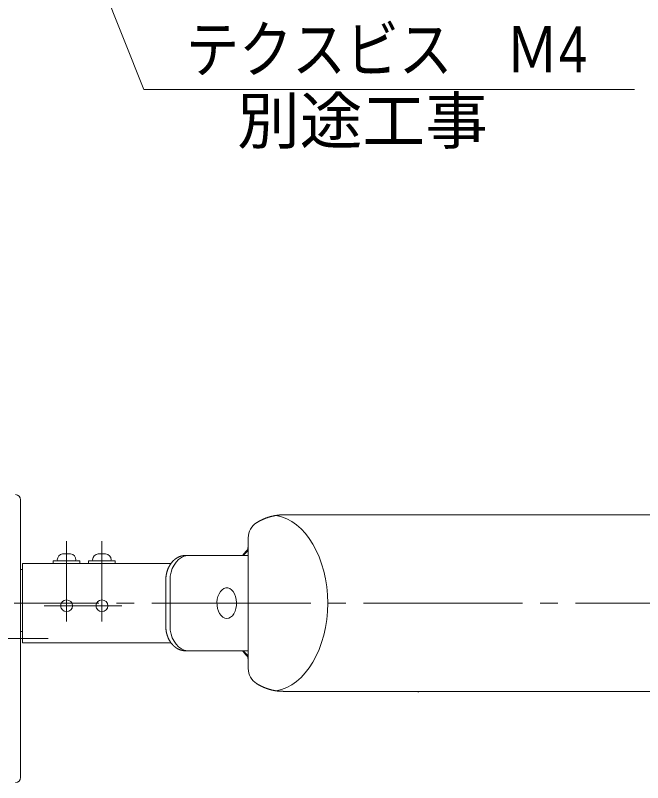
# Model space of a CAD drawing. Units: millimetres, scale not verified. Extents: x -2000 to 2000, y -1385 to 1385.
# Drawn here: x -11.3 to 343.9, y 156 to 590.8 of the extents above; entities that cross this region are included whole.
import ezdxf
from ezdxf.enums import TextEntityAlignment as Align

# ---------------------------------------------------------------- set-up
doc = ezdxf.new("R2010")
doc.units = ezdxf.units.MM
doc.header["$LTSCALE"] = 10
doc.linetypes.add('CHAIN2', pattern=[12, 9, -1, 1, -1])
for name, color, linetype, lineweight in [('0-2_09寸法A', 3, 'Continuous', 9), ('0-3_0', 7, 'Continuous', 9), ('0-C_Center', 1, 'CHAIN2', 9), ('0-E_フレーム', 2, 'Continuous', 9)]:
    doc.layers.add(name, color=color, linetype=linetype, lineweight=lineweight)
doc.styles.add('ＭＳ Ｐゴシック', font='')
doc.styles.get('ＭＳ Ｐゴシック').set_extended_font_data('MS PGothic')

msp = doc.modelspace()

# ---------------------------------------------------------------- linework, layer by layer
at = {"layer": '0-2_09寸法A', "color": 1}
msp.add_lwpolyline([(339.26, 548.74), (61.37, 548.74), (-67.22, 871.52)], dxfattribs=at)
at = {"layer": '0-C_Center'}
for p, q in [((17.68, 247.27), (17.68, 292.83)), ((37.68, 247.27), (37.68, 292.83)), ((515.92, 257.74), (-12.06, 257.74)), ((48.93, 256.24), (4.94, 256.24)), ((7.32, 237.63), (-103.82, 237.63))]:
    msp.add_line(p, q, dxfattribs=at)
at = {"layer": '0-E_フレーム'}
for p, q in [((-8.35, 310.74), (-8.35, 316.24)), ((-8.35, 310.74), (-8.35, 164.52)), ((469.14, 307.74), (140.41, 307.74)), ((120.57, 294.83), (120.57, 220.66)), ((86.99, 284.74), (85.07, 284.74)), ((120.57, 284.74), (86.99, 284.74)), ((10.18, 281.74), (10.18, 280.24)), ((10.18, 281.74), (25.18, 281.74)), ((25.18, 280.24), (25.18, 281.74)), ((30.18, 281.74), (30.18, 280.24)), ((30.18, 281.74), (45.1, 281.74)), ((45.1, 281.74), (45.18, 281.74)), ((45.18, 280.24), (45.18, 281.74)), ((-7.32, 276.74), (-8.35, 276.74)), ((-7.32, 276.74), (-8.35, 276.74)), ((-7.32, 273.24), (-7.32, 242.24)), ((73.87, 270.74), (73.87, 244.74)), ((-7.32, 241.74), (-8.35, 241.74)), ((-7.32, 241.74), (-8.35, 241.74)), ((-7.32, 242.24), (-7.32, 235.24)), ((76.87, 235.24), (-7.32, 235.24)), ((85.07, 230.74), (86.99, 230.74)), ((86.99, 230.74), (120.57, 230.74)), ((140.41, 207.74), (469.14, 207.74)), ((-8.35, 159.02), (-8.35, 164.52))]:
    msp.add_line(p, q, dxfattribs=at)
for points in [[(127.19, 304.4), (127.03, 304.31), (126.87, 304.22), (126.72, 304.14), (126.56, 304.05), (126.4, 303.96), (126.25, 303.87), (126.09, 303.79), (125.94, 303.7), (125.78, 303.61), (125.63, 303.52), (125.47, 303.43), (125.32, 303.34), (125.32, 303.34)], [(133.6, 306.88), (133.43, 306.84), (133.26, 306.8), (133.09, 306.75), (132.92, 306.7), (132.75, 306.65), (132.58, 306.6), (132.42, 306.55), (132.25, 306.5), (132.08, 306.45), (131.91, 306.4), (131.74, 306.34), (131.58, 306.29), (131.41, 306.23), (131.24, 306.17), (131.08, 306.11), (130.91, 306.05), (130.74, 305.99), (130.58, 305.93), (130.41, 305.87), (130.25, 305.8), (130.08, 305.74), (129.92, 305.67), (129.75, 305.61), (129.59, 305.54), (129.43, 305.47), (129.26, 305.4), (129.1, 305.33), (128.94, 305.26), (128.78, 305.19), (128.62, 305.11), (128.46, 305.04), (128.3, 304.96), (128.14, 304.88), (127.98, 304.81), (127.82, 304.73), (127.66, 304.64), (127.5, 304.56), (127.34, 304.48), (127.19, 304.4)], [(140.37, 307.71), (140.19, 307.71), (140.02, 307.71), (139.84, 307.72), (139.67, 307.72), (139.49, 307.72), (139.32, 307.72), (139.14, 307.72), (138.97, 307.71), (138.79, 307.7), (138.62, 307.7), (138.44, 307.69), (138.27, 307.67), (138.09, 307.66), (137.92, 307.64), (137.75, 307.63), (137.57, 307.61), (137.4, 307.59), (137.22, 307.57), (137.05, 307.54), (136.88, 307.52), (136.7, 307.49), (136.53, 307.47), (136.35, 307.44), (136.18, 307.41), (136.01, 307.39), (135.83, 307.36), (135.66, 307.33), (135.49, 307.29), (135.32, 307.26), (135.14, 307.23), (134.97, 307.19), (134.8, 307.16), (134.63, 307.12), (134.46, 307.09), (134.29, 307.05), (134.11, 307.01), (133.94, 306.97), (133.77, 306.93), (133.6, 306.88)], [(120.57, 287.41), (119.25, 286.32), (117.66, 284.74)], [(120.57, 288.35), (120.51, 288.3), (120.45, 288.25), (120.4, 288.19), (120.34, 288.14), (120.28, 288.09), (120.23, 288.04), (120.17, 287.98), (120.11, 287.93), (120.06, 287.88), (120, 287.82), (119.94, 287.77), (119.89, 287.72), (119.83, 287.66), (119.78, 287.61), (119.72, 287.55), (119.66, 287.5), (119.61, 287.44), (119.55, 287.39), (119.5, 287.33), (119.44, 287.28), (119.39, 287.22), (119.33, 287.16), (119.28, 287.11), (119.22, 287.05), (119.17, 286.99), (119.12, 286.93), (119.06, 286.87), (119.01, 286.81), (118.95, 286.75), (118.9, 286.7), (118.85, 286.63), (118.79, 286.57), (118.74, 286.51), (118.69, 286.45), (118.64, 286.39), (118.58, 286.33), (118.53, 286.27), (118.48, 286.2), (118.43, 286.14)], [(120.34, 288.48), (120.34, 288.45), (120.33, 288.41), (120.33, 288.38), (120.33, 288.35), (120.33, 288.32), (120.33, 288.29), (120.33, 288.25), (120.33, 288.22), (120.33, 288.19), (120.33, 288.16), (120.33, 288.13)], [(120.57, 289.7), (120.56, 289.67), (120.55, 289.63), (120.54, 289.6), (120.53, 289.57), (120.52, 289.54), (120.51, 289.51), (120.5, 289.48), (120.49, 289.45), (120.49, 289.42), (120.48, 289.39), (120.47, 289.36), (120.46, 289.33), (120.45, 289.3), (120.44, 289.27), (120.44, 289.24), (120.43, 289.2), (120.42, 289.17), (120.42, 289.14), (120.41, 289.11), (120.4, 289.08), (120.4, 289.05), (120.39, 289.02), (120.38, 288.99), (120.38, 288.96), (120.37, 288.92), (120.37, 288.89), (120.37, 288.86), (120.36, 288.83), (120.36, 288.8), (120.35, 288.77), (120.35, 288.73), (120.35, 288.7), (120.35, 288.67), (120.34, 288.64), (120.34, 288.61), (120.34, 288.57), (120.34, 288.54), (120.34, 288.51), (120.34, 288.48)], [(15.52, 285.7), (16.28, 285.7), (18.57, 285.7), (18.59, 285.7), (18.62, 285.7), (18.65, 285.71), (18.68, 285.71), (18.71, 285.71), (18.73, 285.71), (18.76, 285.71), (18.79, 285.72), (18.82, 285.72), (18.85, 285.72), (18.88, 285.72), (18.9, 285.72), (18.93, 285.72), (18.96, 285.73), (18.99, 285.73), (19.02, 285.73), (19.04, 285.73), (19.07, 285.73), (19.1, 285.73), (19.13, 285.73), (19.16, 285.73), (19.18, 285.73), (19.21, 285.73), (19.24, 285.74), (19.27, 285.74), (19.3, 285.74), (19.33, 285.73), (19.35, 285.73), (19.38, 285.73), (19.41, 285.73), (19.44, 285.73), (19.47, 285.73), (19.49, 285.73), (19.52, 285.73), (19.55, 285.73), (19.58, 285.73), (19.61, 285.72)], [(19.61, 285.72), (19.64, 285.72), (19.66, 285.72), (19.69, 285.72), (19.72, 285.72), (19.75, 285.72), (19.78, 285.71), (19.8, 285.71), (19.83, 285.71), (19.86, 285.71), (19.89, 285.71), (19.92, 285.7), (19.95, 285.7), (19.97, 285.7), (19.85, 285.7)], [(35.88, 285.7), (35.54, 285.7), (35.57, 285.7), (35.61, 285.7), (35.64, 285.71), (35.68, 285.71), (35.72, 285.71), (35.75, 285.71), (35.79, 285.71), (35.83, 285.72), (35.86, 285.72), (35.9, 285.72), (35.93, 285.72), (35.97, 285.72), (36.01, 285.72), (36.04, 285.73), (36.08, 285.73), (36.11, 285.73), (36.15, 285.73), (36.19, 285.73), (36.22, 285.73), (36.26, 285.73), (36.3, 285.73), (36.33, 285.73), (36.37, 285.73), (36.4, 285.74), (36.44, 285.74), (36.48, 285.74), (36.51, 285.73), (36.55, 285.73), (36.59, 285.73), (36.62, 285.73), (36.66, 285.73), (36.69, 285.73), (36.73, 285.73), (36.77, 285.73), (36.8, 285.73), (36.84, 285.73), (36.87, 285.72), (36.91, 285.72)], [(36.91, 285.72), (36.95, 285.72), (36.98, 285.72), (37.02, 285.72), (37.06, 285.72), (37.09, 285.71), (37.13, 285.71), (37.16, 285.71), (37.2, 285.71), (37.24, 285.71), (37.27, 285.7), (37.31, 285.7), (37.34, 285.7), (39.49, 285.7)], [(76.27, 244.74), (76.27, 270.74), (76.42, 273.05), (76.85, 275.29), (77.56, 277.41), (78.53, 279.34), (79.73, 281.04), (81.13, 282.46), (82.69, 283.56), (84.36, 284.32), (86.11, 284.7), (86.99, 284.74)], [(86.99, 284.74), (86.11, 284.7), (84.36, 284.32), (82.69, 283.56), (81.13, 282.46), (79.73, 281.04), (78.53, 279.34), (77.56, 277.41), (76.85, 275.29), (76.42, 273.05), (76.27, 270.74)], [(80.53, 283.55), (80.42, 283.49), (80.31, 283.43), (80.2, 283.37), (80.09, 283.3), (79.99, 283.23), (79.88, 283.17), (79.78, 283.1), (79.67, 283.03), (79.57, 282.95), (79.47, 282.88), (79.36, 282.81), (79.26, 282.73), (79.16, 282.65), (79.06, 282.58), (78.96, 282.5), (78.86, 282.42), (78.77, 282.33), (78.67, 282.25), (78.57, 282.17), (78.48, 282.08), (78.38, 281.99), (78.29, 281.91), (78.2, 281.82), (78.1, 281.73), (78.01, 281.64), (77.92, 281.54), (77.83, 281.45), (77.74, 281.35), (77.65, 281.26), (77.57, 281.16), (77.48, 281.06), (77.39, 280.96), (77.31, 280.86), (77.23, 280.76), (77.14, 280.66), (77.06, 280.55), (76.98, 280.45), (76.9, 280.34), (76.82, 280.24)], [(85.08, 284.71), (84.96, 284.72), (84.84, 284.73), (84.72, 284.73), (84.6, 284.73), (84.48, 284.73), (84.36, 284.73), (84.24, 284.72), (84.12, 284.71), (84, 284.7), (83.88, 284.68), (83.76, 284.66), (83.64, 284.64), (83.52, 284.62), (83.4, 284.6), (83.28, 284.57), (83.16, 284.55), (83.04, 284.52), (82.92, 284.49), (82.8, 284.46), (82.69, 284.42), (82.57, 284.39), (82.45, 284.36), (82.33, 284.32), (82.22, 284.28), (82.1, 284.25), (81.99, 284.21), (81.87, 284.16), (81.76, 284.12), (81.64, 284.08), (81.53, 284.03), (81.41, 283.99), (81.3, 283.94), (81.19, 283.89), (81.08, 283.83), (80.97, 283.78), (80.85, 283.73), (80.74, 283.67), (80.63, 283.61), (80.53, 283.55)], [(118.43, 286.14), (118.38, 286.08), (118.32, 286.02), (118.27, 285.95), (118.22, 285.89), (118.17, 285.82), (118.12, 285.76), (118.07, 285.69), (118.02, 285.63), (117.97, 285.56), (117.92, 285.49), (117.87, 285.43), (117.82, 285.36), (117.77, 285.29), (117.72, 285.22), (117.67, 285.16), (117.63, 285.09), (117.58, 285.02), (117.53, 284.95), (117.48, 284.88), (117.43, 284.81), (117.38, 284.74)], [(76.86, 280.24), (-7.32, 280.24), (-7.32, 273.24)], [(76.82, 280.24), (76.74, 280.13), (76.66, 280.02), (76.59, 279.91), (76.51, 279.8), (76.44, 279.69), (76.36, 279.58), (76.29, 279.46), (76.22, 279.35), (76.15, 279.23), (76.08, 279.12), (76.01, 279), (75.94, 278.88), (75.88, 278.76), (75.81, 278.64), (75.75, 278.52), (75.68, 278.4), (75.62, 278.28), (75.56, 278.16), (75.5, 278.03), (75.44, 277.91), (75.38, 277.78), (75.32, 277.66), (75.27, 277.53), (75.21, 277.4), (75.16, 277.28), (75.1, 277.15), (75.05, 277.02), (75, 276.89), (74.95, 276.76), (74.9, 276.63), (74.85, 276.5), (74.81, 276.36), (74.76, 276.23), (74.72, 276.1), (74.67, 275.96), (74.63, 275.83), (74.59, 275.69), (74.55, 275.56), (74.51, 275.42)], [(74.51, 275.42), (74.47, 275.28), (74.44, 275.15), (74.4, 275.01), (74.37, 274.87), (74.33, 274.73), (74.3, 274.59), (74.27, 274.46), (74.24, 274.32), (74.21, 274.18), (74.18, 274.04), (74.16, 273.9), (74.13, 273.75), (74.11, 273.61), (74.09, 273.47), (74.06, 273.33), (74.04, 273.19), (74.02, 273.04), (74, 272.9), (73.99, 272.76), (73.97, 272.62), (73.96, 272.47), (73.94, 272.33), (73.93, 272.19), (73.92, 272.04), (73.91, 271.9), (73.9, 271.75), (73.89, 271.61), (73.89, 271.47), (73.88, 271.32), (73.88, 271.18), (73.88, 271.03), (73.87, 270.89), (73.87, 270.74)], [(73.87, 244.74), (73.88, 244.59), (73.88, 244.44), (73.88, 244.28), (73.89, 244.13), (73.89, 243.97), (73.9, 243.82), (73.91, 243.66), (73.92, 243.51), (73.93, 243.36), (73.94, 243.2), (73.95, 243.05), (73.97, 242.9), (73.98, 242.74), (74, 242.59), (74.02, 242.44), (74.04, 242.29), (74.07, 242.13), (74.09, 241.98), (74.11, 241.83), (74.14, 241.68), (74.17, 241.53), (74.2, 241.38), (74.23, 241.23), (74.26, 241.08), (74.29, 240.93), (74.33, 240.78), (74.36, 240.63), (74.4, 240.49), (74.44, 240.34), (74.48, 240.19), (74.52, 240.05), (74.56, 239.9), (74.6, 239.76), (74.65, 239.61), (74.69, 239.47), (74.74, 239.33), (74.79, 239.18), (74.84, 239.04), (74.89, 238.9)], [(86.99, 230.74), (86.11, 230.79), (84.36, 231.17), (82.69, 231.92), (81.13, 233.02), (79.73, 234.44), (78.53, 236.15), (77.56, 238.08), (76.85, 240.2), (76.42, 242.44), (76.27, 244.74)], [(76.27, 244.74), (76.42, 242.44), (76.85, 240.2), (77.56, 238.08), (78.53, 236.15), (79.73, 234.44), (81.13, 233.02), (82.69, 231.92), (84.36, 231.17), (86.11, 230.79), (86.99, 230.74)], [(74.89, 238.9), (74.94, 238.76), (74.99, 238.62), (75.05, 238.48), (75.1, 238.34), (75.16, 238.21), (75.22, 238.07), (75.28, 237.93), (75.34, 237.8), (75.4, 237.66), (75.46, 237.53), (75.53, 237.4), (75.59, 237.27), (75.66, 237.13), (75.73, 237), (75.79, 236.88), (75.86, 236.75), (75.94, 236.62), (76.01, 236.49), (76.08, 236.37), (76.16, 236.25), (76.23, 236.12), (76.31, 236), (76.39, 235.88), (76.47, 235.76), (76.55, 235.64), (76.63, 235.52), (76.71, 235.41), (76.79, 235.29), (76.88, 235.18), (76.96, 235.06), (77.05, 234.95), (77.14, 234.84), (77.23, 234.73), (77.31, 234.62), (77.41, 234.51), (77.5, 234.41), (77.59, 234.3), (77.68, 234.2), (77.78, 234.1)], [(77.78, 234.1), (77.87, 233.99), (77.97, 233.89), (78.07, 233.8), (78.17, 233.7), (78.27, 233.6), (78.37, 233.51), (78.47, 233.42), (78.57, 233.32), (78.67, 233.23), (78.78, 233.14), (78.88, 233.06), (78.99, 232.97), (79.09, 232.89), (79.2, 232.8), (79.31, 232.72), (79.42, 232.64), (79.53, 232.56), (79.64, 232.49), (79.75, 232.41), (79.86, 232.34), (79.97, 232.26), (80.09, 232.19), (80.2, 232.12), (80.32, 232.05), (80.43, 231.99), (80.55, 231.92), (80.67, 231.86), (80.78, 231.8), (80.9, 231.74), (81.02, 231.68), (81.14, 231.63), (81.26, 231.57), (81.38, 231.52), (81.5, 231.47), (81.62, 231.42), (81.75, 231.37), (81.87, 231.32), (81.99, 231.28), (82.12, 231.23)], [(82.12, 231.23), (82.24, 231.19), (82.36, 231.15), (82.49, 231.11), (82.61, 231.08), (82.74, 231.04), (82.87, 231.01), (82.99, 230.98), (83.12, 230.95), (83.25, 230.92), (83.37, 230.9), (83.5, 230.87), (83.63, 230.85), (83.76, 230.84), (83.89, 230.82), (84.02, 230.81), (84.14, 230.8), (84.27, 230.79), (84.4, 230.79), (84.53, 230.78), (84.66, 230.78), (84.79, 230.78), (84.92, 230.78), (85.05, 230.78), (85.05, 230.78)], [(117.39, 230.74), (117.44, 230.68), (117.49, 230.61), (117.54, 230.54), (117.59, 230.47), (117.64, 230.41), (117.68, 230.34), (117.73, 230.27), (117.78, 230.2), (117.83, 230.14), (117.88, 230.07), (117.93, 230), (117.98, 229.94), (118.03, 229.87), (118.08, 229.8), (118.13, 229.74), (118.18, 229.67), (118.23, 229.61), (118.28, 229.54), (118.33, 229.48), (118.38, 229.41), (118.43, 229.35), (118.49, 229.29), (118.54, 229.22), (118.59, 229.16), (118.64, 229.1), (118.69, 229.04), (118.75, 228.97), (118.8, 228.91), (118.85, 228.85), (118.9, 228.79), (118.96, 228.73), (119.01, 228.67), (119.06, 228.61), (119.12, 228.55), (119.17, 228.49), (119.22, 228.43), (119.28, 228.37), (119.33, 228.31), (119.39, 228.26)], [(117.66, 230.74), (119.25, 229.17), (120.57, 228.08)], [(119.39, 228.26), (119.44, 228.2), (119.5, 228.14), (119.55, 228.09), (119.61, 228.03), (119.66, 227.97), (119.72, 227.92), (119.77, 227.86), (119.83, 227.81), (119.88, 227.76), (119.94, 227.7), (120, 227.65), (120.05, 227.6), (120.11, 227.54), (120.17, 227.49), (120.22, 227.44), (120.28, 227.39), (120.34, 227.34), (120.4, 227.29), (120.45, 227.23), (120.51, 227.18), (120.57, 227.13)], [(120.33, 227.35), (120.33, 227.31), (120.33, 227.28), (120.33, 227.25), (120.33, 227.22), (120.33, 227.19), (120.33, 227.16), (120.33, 227.13), (120.33, 227.09), (120.33, 227.06), (120.33, 227.03), (120.34, 227), (120.34, 226.97), (120.34, 226.94), (120.34, 226.91), (120.34, 226.87), (120.34, 226.84), (120.35, 226.81), (120.35, 226.78), (120.35, 226.75), (120.35, 226.72), (120.36, 226.69), (120.36, 226.66), (120.36, 226.63), (120.37, 226.6), (120.37, 226.56), (120.38, 226.53), (120.38, 226.5), (120.39, 226.47), (120.4, 226.44), (120.4, 226.41), (120.41, 226.38), (120.42, 226.35), (120.42, 226.32), (120.43, 226.29), (120.44, 226.26), (120.45, 226.23), (120.45, 226.2), (120.46, 226.17), (120.47, 226.14)], [(120.47, 226.14), (120.48, 226.11), (120.49, 226.08), (120.5, 226.05), (120.5, 226.02), (120.51, 225.99), (120.52, 225.96), (120.53, 225.93), (120.54, 225.9), (120.55, 225.87), (120.56, 225.84), (120.57, 225.81)], [(125.32, 212.15), (125.47, 212.06), (125.63, 211.97), (125.78, 211.88), (125.94, 211.79), (126.09, 211.7), (126.25, 211.61), (126.4, 211.52), (126.56, 211.43), (126.72, 211.34), (126.87, 211.25), (127.03, 211.17), (127.19, 211.08), (127.35, 211), (127.5, 210.92), (127.66, 210.84), (127.82, 210.76), (127.98, 210.68), (128.14, 210.6), (128.3, 210.52), (128.47, 210.45), (128.63, 210.37), (128.79, 210.3), (128.95, 210.23), (129.11, 210.15), (129.28, 210.08), (129.44, 210.01), (129.6, 209.94), (129.77, 209.88), (129.93, 209.81), (130.1, 209.74), (130.26, 209.68), (130.43, 209.62), (130.59, 209.55), (130.76, 209.49), (130.93, 209.43), (131.09, 209.37), (131.26, 209.31), (131.43, 209.25), (131.6, 209.2)], [(131.6, 209.2), (131.76, 209.14), (131.93, 209.09), (132.1, 209.03), (132.27, 208.98), (132.44, 208.93), (132.61, 208.88), (132.78, 208.83), (132.95, 208.78), (133.12, 208.73), (133.29, 208.69), (133.46, 208.64), (133.63, 208.6), (133.8, 208.56), (133.97, 208.51), (134.14, 208.47), (134.31, 208.43), (134.48, 208.4), (134.66, 208.36), (134.83, 208.32), (135, 208.29), (135.17, 208.25), (135.35, 208.22), (135.52, 208.19), (135.69, 208.15), (135.87, 208.12), (136.04, 208.09), (136.21, 208.07), (136.39, 208.04), (136.56, 208.01), (136.74, 207.99), (136.91, 207.96), (137.09, 207.94), (137.26, 207.92), (137.43, 207.9), (137.61, 207.88), (137.78, 207.86), (137.96, 207.85), (138.13, 207.83), (138.31, 207.82)], [(138.31, 207.82), (138.48, 207.81), (138.66, 207.8), (138.83, 207.79), (139.01, 207.79), (139.19, 207.78), (139.36, 207.78), (139.54, 207.78), (139.71, 207.78), (139.89, 207.78), (140.06, 207.78), (140.24, 207.78), (140.41, 207.78)], [(216.69, 207.24), (216.79, 207.49), (216.89, 207.74)]]:
    msp.add_lwpolyline(points, dxfattribs=at)
msp.add_lwpolyline([(110.09, 265.99), (111.12, 265.29), (112.04, 264.29), (112.82, 263.01), (113.41, 261.53), (113.8, 259.88), (113.96, 258.15), (113.9, 256.4), (113.62, 254.71), (113.12, 253.14), (112.42, 251.76), (111.57, 250.63), (110.58, 249.78), (109.51, 249.27), (108.39, 249.09), (107.27, 249.28), (106.2, 249.81), (105.22, 250.66), (104.36, 251.81), (103.68, 253.19), (103.19, 254.77), (102.91, 256.46), (102.86, 258.21), (103.03, 259.94), (103.42, 261.58), (104.02, 263.06), (104.8, 264.33), (105.73, 265.32), (106.76, 266.01), (107.87, 266.35), (108.99, 266.35)], close=True, dxfattribs=at)
for centre in [(17.68, 256.24), (37.68, 256.24)]:
    msp.add_circle(centre, 3.35, dxfattribs=at)
for centre, radius, start, end in [((-11.35, 316.24), 3, 0, 89.5), ((130.57, 294.83), 10, 121.6537, 180), ((15.93, 282.24), 3.5, 98.5093, 180), ((15.93, 282.24), 3.5, 96.8117, 98.5093), ((19.43, 282.24), 3.5, 81.5751, 83.1758), ((19.43, 282.24), 3.5, 0, 81.5751), ((35.93, 282.24), 3.5, 94.5381, 180), ((39.43, 282.24), 3.5, 0, 85.4673), ((12.93, 282.24), 0.5, 180, 270), ((22.43, 282.24), 0.5, 270, 0), ((32.93, 282.24), 0.5, 180, 270), ((42.43, 282.24), 0.5, 270, 0), ((130.57, 220.66), 10, 180, 238.3463), ((-11.35, 159.02), 3, 270.5, 0)]:
    msp.add_arc(centre, radius, start, end, dxfattribs=at)
msp.add_ellipse((132.75, 257.74), major_axis=(0, 50), ratio=0.65616, start_param=3.251342, end_param=6.173074, dxfattribs=at)

# ---------------------------------------------------------------- texts
at = {"layer": '0-3_0', "style": 'ＭＳ Ｐゴシック', "width": 0.85}
msp.add_text('テクスビス\u3000Ｍ4', height=26.03, dxfattribs=at).set_placement((85.21, 550.8), align=Align.BOTTOM_LEFT)
at = {"layer": '0-3_0', "style": 'ＭＳ Ｐゴシック'}
msp.add_text('別途工事', height=26.03, dxfattribs=at).set_placement((114.27, 510.31), align=Align.BOTTOM_LEFT)

doc.saveas('drawing.dxf')
